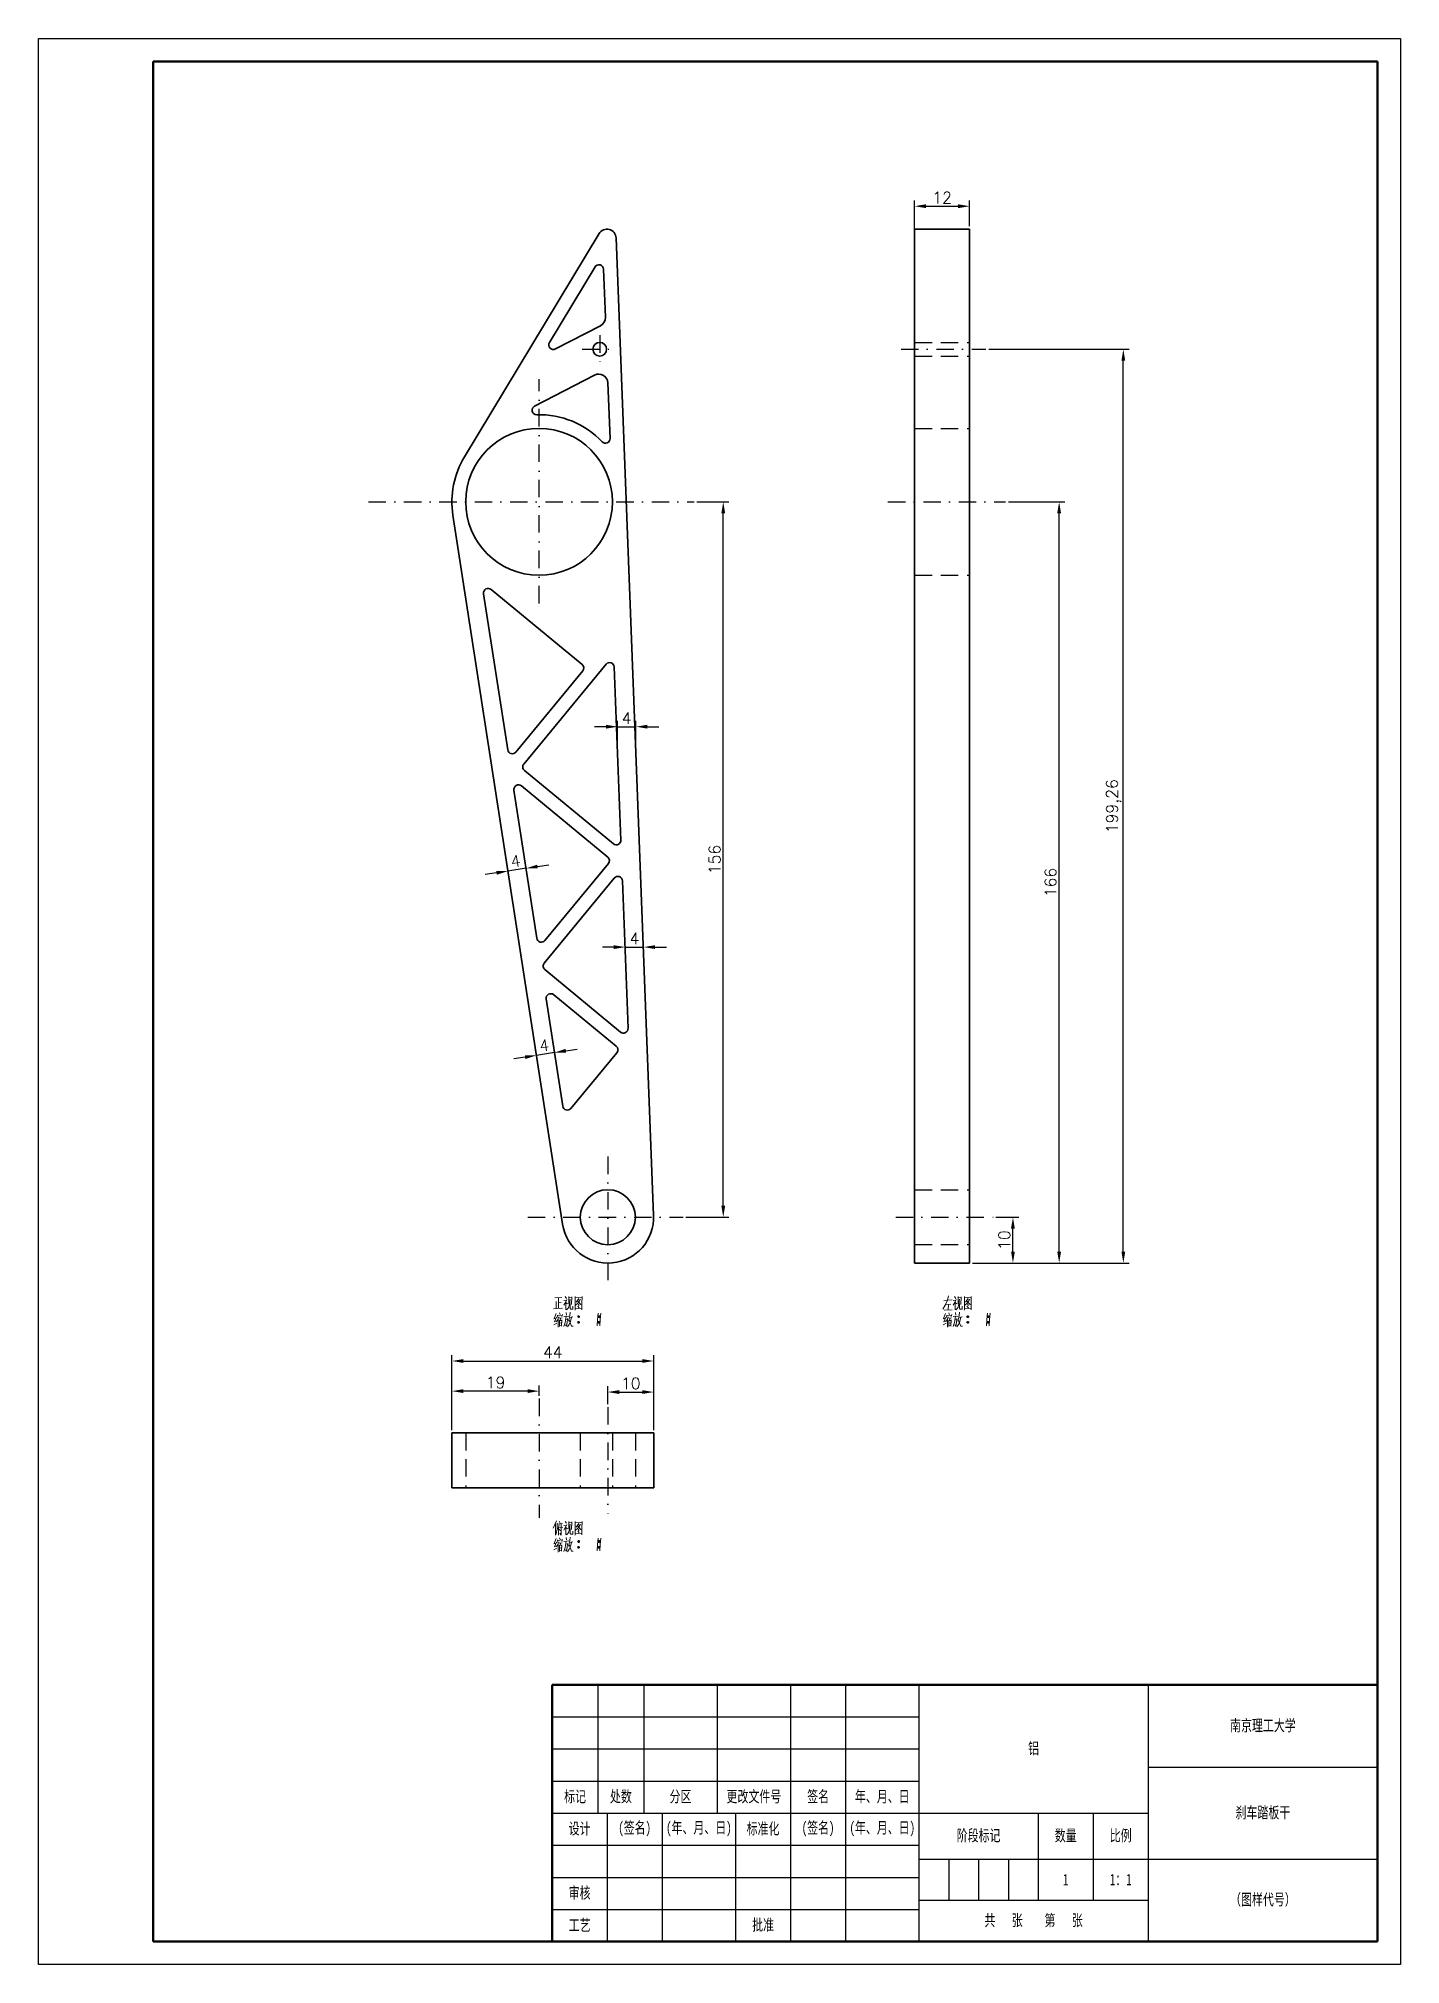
# Model space of a CAD drawing. Header units: millimetres. Extents: x 2279 to 2576, y 934 to 1354.
import ezdxf

# ---------------------------------------------------------------- set-up
doc = ezdxf.new("R2010")
doc.units = ezdxf.units.MM
doc.header["$LTSCALE"] = 0.3
doc.linetypes.add('DASHDOT', pattern=[25.4, 12.7, -6.35, 0, -6.35])
doc.linetypes.add('DASHED', pattern=[19.05, 12.7, -6.35])
for name, color, linetype, lineweight in [('尺寸线', 3, 'Continuous', 25), ('粗实线', 7, 'Continuous', 50), ('细实线', 7, 'Continuous', 25), ('细文本', 7, 'Continuous', 25), ('细点画线', 1, 'DASHDOT', 25), ('虚线', 2, 'DASHED', 25)]:
    doc.layers.add(name, color=color, linetype=linetype, lineweight=lineweight)
doc.styles.add('NUT Standard', font='simfang.ttf', dxfattribs={"width": 0.7, "height": 2.5})
doc.styles.get("Standard").update_dxf_attribs({"font": 'txt', "bigfont": 'gbcbig.shx'})
doc.dimstyles.new('ISO-25', dxfattribs={"dimtxt": 2.5, "dimasz": 2.5, "dimexe": 1.25, "dimexo": 0.625, "dimtad": 1, "dimtxsty": 'Standard', "dimcen": 2.5, "dimadec": 0, "dimazin": 0, "dimtfac": 1, "dimtmove": 0, "dimatfit": 3, "dimfxl": 1, "dimarcsym": 0})

# ---------------------------------------------------------------- blocks, each defined once
blk = doc.blocks.new('*D9')
at = {"layer": 'Defpoints', "color": 0, "transparency": 16777216}
for p in [(2368.86, 1059.09), (2387.86, 1057.46), (2368.86, 1049.97)]:
    blk.add_point(p, dxfattribs=at)
at = {"layer": '尺寸线', "color": 0, "lineweight": -2, "transparency": 16777216}
for p, q in [((2368.86, 1050.6), (2368.86, 1060.34)), ((2385.36, 1059.09), (2371.36, 1059.09)), ((2387.86, 1058.08), (2387.86, 1060.34))]:
    blk.add_line(p, q, dxfattribs=at)
at = {"layer": '尺寸线', "color": 0, "transparency": 16777216}
for points in [[(2371.36, 1059.51), (2371.36, 1058.68), (2368.86, 1059.09)], [(2385.36, 1059.51), (2385.36, 1058.68), (2387.86, 1059.09)]]:
    blk.add_solid(points, dxfattribs=at)
at = {"layer": '尺寸线', "color": 0, "transparency": 16777216, "insert": (2378.36, 1060.97), "char_height": 2.5, "attachment_point": 5}
blk.add_mtext('19', dxfattribs=at)
blk = doc.blocks.new('*D10')
at = {"layer": 'Defpoints', "color": 0, "transparency": 16777216}
for p in [(2412.86, 1065.66), (2368.86, 1049.97), (2412.86, 1049.97)]:
    blk.add_point(p, dxfattribs=at)
at = {"layer": '尺寸线', "color": 0, "lineweight": -2, "transparency": 16777216}
for p, q in [((2368.86, 1050.6), (2368.86, 1066.91)), ((2412.86, 1050.6), (2412.86, 1066.91)), ((2371.36, 1065.66), (2410.36, 1065.66))]:
    blk.add_line(p, q, dxfattribs=at)
at = {"layer": '尺寸线', "color": 0, "transparency": 16777216}
for points in [[(2371.36, 1066.08), (2371.36, 1065.25), (2368.86, 1065.66)], [(2410.36, 1066.08), (2410.36, 1065.25), (2412.86, 1065.66)]]:
    blk.add_solid(points, dxfattribs=at)
at = {"layer": '尺寸线', "color": 0, "transparency": 16777216, "insert": (2390.86, 1067.54), "char_height": 2.5, "attachment_point": 5}
blk.add_mtext('44', dxfattribs=at)
blk = doc.blocks.new('*D11')
at = {"layer": 'Defpoints', "color": 0, "transparency": 16777216}
for p in [(2412.86, 1058.89), (2402.86, 1055.59), (2412.86, 1049.97)]:
    blk.add_point(p, dxfattribs=at)
at = {"layer": '尺寸线', "color": 0, "lineweight": -2, "transparency": 16777216}
for p, q in [((2402.86, 1056.22), (2402.86, 1060.14)), ((2405.36, 1058.89), (2410.36, 1058.89)), ((2412.86, 1050.6), (2412.86, 1060.14))]:
    blk.add_line(p, q, dxfattribs=at)
at = {"layer": '尺寸线', "color": 0, "transparency": 16777216}
for points in [[(2405.36, 1059.31), (2405.36, 1058.47), (2402.86, 1058.89)], [(2410.36, 1059.31), (2410.36, 1058.47), (2412.86, 1058.89)]]:
    blk.add_solid(points, dxfattribs=at)
at = {"layer": '尺寸线', "color": 0, "transparency": 16777216, "insert": (2407.86, 1060.76), "char_height": 2.5, "attachment_point": 5}
blk.add_mtext('10', dxfattribs=at)
blk = doc.blocks.new('*D12')
at = {"layer": 'Defpoints', "color": 0, "transparency": 16777216}
for p in [(2421.67, 1253.02), (2428.03, 1253.02), (2419.25, 1097.02)]:
    blk.add_point(p, dxfattribs=at)
at = {"layer": '尺寸线', "color": 0, "lineweight": -2, "transparency": 16777216}
for p, q in [((2422.3, 1253.02), (2429.28, 1253.02)), ((2428.03, 1099.52), (2428.03, 1250.52)), ((2419.88, 1097.02), (2429.28, 1097.02))]:
    blk.add_line(p, q, dxfattribs=at)
at = {"layer": '尺寸线', "color": 0, "transparency": 16777216}
for points in [[(2427.61, 1250.52), (2428.44, 1250.52), (2428.03, 1253.02)], [(2427.61, 1099.52), (2428.44, 1099.52), (2428.03, 1097.02)]]:
    blk.add_solid(points, dxfattribs=at)
at = {"layer": '尺寸线', "color": 0, "transparency": 16777216, "insert": (2426.15, 1175.02), "char_height": 2.5, "attachment_point": 5, "rotation": 90}
blk.add_mtext('156', dxfattribs=at)
blk = doc.blocks.new('*D13')
at = {"layer": 'Defpoints', "color": 0, "transparency": 16777216}
for p in [(2481.75, 1317.49), (2469.75, 1311.52), (2481.75, 1312.49)]:
    blk.add_point(p, dxfattribs=at)
at = {"layer": '尺寸线', "color": 0, "lineweight": -2, "transparency": 16777216}
for p, q in [((2469.75, 1312.14), (2469.75, 1318.74)), ((2472.25, 1317.49), (2479.25, 1317.49)), ((2481.75, 1313.11), (2481.75, 1318.74))]:
    blk.add_line(p, q, dxfattribs=at)
at = {"layer": '尺寸线', "color": 0, "transparency": 16777216}
for points in [[(2472.25, 1317.91), (2472.25, 1317.07), (2469.75, 1317.49)], [(2479.25, 1317.91), (2479.25, 1317.07), (2481.75, 1317.49)]]:
    blk.add_solid(points, dxfattribs=at)
at = {"layer": '尺寸线', "color": 0, "transparency": 16777216, "insert": (2475.75, 1319.36), "char_height": 2.5, "attachment_point": 5}
blk.add_mtext('12', dxfattribs=at)
blk = doc.blocks.new('*D14')
at = {"layer": 'Defpoints', "color": 0, "transparency": 16777216}
for p in [(2486.87, 1097.02), (2491.2, 1097.02), (2481.75, 1087.02)]:
    blk.add_point(p, dxfattribs=at)
at = {"layer": '尺寸线', "color": 0, "lineweight": -2, "transparency": 16777216}
for p, q in [((2487.5, 1097.02), (2492.45, 1097.02)), ((2491.2, 1089.52), (2491.2, 1094.52)), ((2482.38, 1087.02), (2492.45, 1087.02))]:
    blk.add_line(p, q, dxfattribs=at)
at = {"layer": '尺寸线', "color": 0, "transparency": 16777216}
for points in [[(2490.78, 1094.52), (2491.61, 1094.52), (2491.2, 1097.02)], [(2490.78, 1089.52), (2491.61, 1089.52), (2491.2, 1087.02)]]:
    blk.add_solid(points, dxfattribs=at)
at = {"layer": '尺寸线', "color": 0, "transparency": 16777216, "insert": (2489.32, 1092.02), "char_height": 2.5, "attachment_point": 5, "rotation": 90}
blk.add_mtext('10', dxfattribs=at)
blk = doc.blocks.new('*D15')
at = {"layer": 'Defpoints', "color": 0, "transparency": 16777216}
for p in [(2489.58, 1253.02), (2501.28, 1253.02), (2481.75, 1087.02)]:
    blk.add_point(p, dxfattribs=at)
at = {"layer": '尺寸线', "color": 0, "lineweight": -2, "transparency": 16777216}
for p, q in [((2490.2, 1253.02), (2502.53, 1253.02)), ((2501.28, 1089.52), (2501.28, 1250.52)), ((2482.38, 1087.02), (2502.53, 1087.02))]:
    blk.add_line(p, q, dxfattribs=at)
at = {"layer": '尺寸线', "color": 0, "transparency": 16777216}
for points in [[(2500.86, 1250.52), (2501.69, 1250.52), (2501.28, 1253.02)], [(2500.86, 1089.52), (2501.69, 1089.52), (2501.28, 1087.02)]]:
    blk.add_solid(points, dxfattribs=at)
at = {"layer": '尺寸线', "color": 0, "transparency": 16777216, "insert": (2499.4, 1170.02), "char_height": 2.5, "attachment_point": 5, "rotation": 90}
blk.add_mtext('166', dxfattribs=at)
blk = doc.blocks.new('*D16')
at = {"layer": 'Defpoints', "color": 0, "transparency": 16777216}
for p in [(2485.31, 1286.28), (2515.27, 1286.28), (2481.75, 1087.02)]:
    blk.add_point(p, dxfattribs=at)
at = {"layer": '尺寸线', "color": 0, "lineweight": -2, "transparency": 16777216}
for p, q in [((2485.93, 1286.28), (2516.52, 1286.28)), ((2515.27, 1089.52), (2515.27, 1283.78)), ((2482.38, 1087.02), (2516.52, 1087.02))]:
    blk.add_line(p, q, dxfattribs=at)
at = {"layer": '尺寸线', "color": 0, "transparency": 16777216}
for points in [[(2514.86, 1283.78), (2515.69, 1283.78), (2515.27, 1286.28)], [(2514.86, 1089.52), (2515.69, 1089.52), (2515.27, 1087.02)]]:
    blk.add_solid(points, dxfattribs=at)
at = {"layer": '尺寸线', "color": 0, "transparency": 16777216, "insert": (2513.19, 1186.65), "char_height": 2.5, "attachment_point": 5, "rotation": 90}
blk.add_mtext('199,26', dxfattribs=at)
blk = doc.blocks.new('*D17')
at = {"layer": 'Defpoints', "color": 0, "transparency": 16777216}
for p in [(2408.97, 1203.98), (2404.98, 1198.14), (2408.97, 1198.29)]:
    blk.add_point(p, dxfattribs=at)
at = {"layer": '尺寸线', "color": 0, "lineweight": -2, "transparency": 16777216}
for p, q in [((2402.48, 1203.98), (2399.98, 1203.98)), ((2404.98, 1198.76), (2404.98, 1205.23)), ((2404.98, 1203.98), (2408.97, 1203.98)), ((2408.97, 1198.91), (2408.97, 1205.23)), ((2411.47, 1203.98), (2413.97, 1203.98))]:
    blk.add_line(p, q, dxfattribs=at)
at = {"layer": '尺寸线', "color": 0, "transparency": 16777216}
for points in [[(2402.48, 1204.4), (2402.48, 1203.57), (2404.98, 1203.98)], [(2411.47, 1204.4), (2411.47, 1203.57), (2408.97, 1203.98)]]:
    blk.add_solid(points, dxfattribs=at)
at = {"layer": '尺寸线', "color": 0, "transparency": 16777216, "insert": (2406.97, 1205.86), "char_height": 2.5, "attachment_point": 5}
blk.add_mtext('4', dxfattribs=at)
blk = doc.blocks.new('*D18')
at = {"layer": 'Defpoints', "color": 0, "transparency": 16777216}
for p in [(2381.08, 1172.49), (2381.15, 1172), (2385.11, 1172.61)]:
    blk.add_point(p, dxfattribs=at)
at = {"layer": '尺寸线', "color": 0, "lineweight": -2, "transparency": 16777216}
for p, q in [((2378.6, 1172.11), (2376.13, 1171.73)), ((2381.06, 1172.62), (2380.88, 1173.73)), ((2385.03, 1173.1), (2381.08, 1172.49)), ((2385.01, 1173.23), (2384.84, 1174.34)), ((2387.5, 1173.49), (2389.97, 1173.87))]:
    blk.add_line(p, q, dxfattribs=at)
at = {"layer": '尺寸线', "color": 0, "transparency": 16777216}
for points in [[(2378.54, 1172.52), (2378.67, 1171.7), (2381.08, 1172.49)], [(2387.44, 1173.9), (2387.56, 1173.07), (2385.03, 1173.1)]]:
    blk.add_solid(points, dxfattribs=at)
at = {"layer": '尺寸线', "color": 0, "transparency": 16777216, "insert": (2382.77, 1174.65), "char_height": 2.5, "attachment_point": 5, "rotation": 8.7845}
blk.add_mtext('4', dxfattribs=at)
blk = doc.blocks.new('*D19')
at = {"layer": 'Defpoints', "color": 0, "transparency": 16777216}
for p in [(2410.66, 1155.92), (2406.66, 1154.3), (2410.66, 1154.3)]:
    blk.add_point(p, dxfattribs=at)
at = {"layer": '尺寸线', "color": 0, "lineweight": -2, "transparency": 16777216}
for p, q in [((2404.16, 1155.92), (2401.66, 1155.92)), ((2406.66, 1154.93), (2406.66, 1157.17)), ((2406.66, 1155.92), (2410.66, 1155.92)), ((2410.66, 1154.93), (2410.66, 1157.17)), ((2413.16, 1155.92), (2415.66, 1155.92))]:
    blk.add_line(p, q, dxfattribs=at)
at = {"layer": '尺寸线', "color": 0, "transparency": 16777216}
for points in [[(2404.16, 1156.33), (2404.16, 1155.5), (2406.66, 1155.92)], [(2413.16, 1156.33), (2413.16, 1155.5), (2410.66, 1155.92)]]:
    blk.add_solid(points, dxfattribs=at)
at = {"layer": '尺寸线', "color": 0, "transparency": 16777216, "insert": (2408.66, 1157.79), "char_height": 2.5, "attachment_point": 5}
blk.add_mtext('4', dxfattribs=at)
blk = doc.blocks.new('*D20')
at = {"layer": 'Defpoints', "color": 0, "transparency": 16777216}
for p in [(2387.28, 1132.31), (2387.28, 1132.31), (2391.24, 1132.93)]:
    blk.add_point(p, dxfattribs=at)
at = {"layer": '尺寸线', "color": 0, "lineweight": -2, "transparency": 16777216}
for p, q in [((2391.14, 1133.54), (2391.05, 1134.16)), ((2384.81, 1131.93), (2382.34, 1131.55)), ((2387.19, 1132.93), (2387.09, 1133.55)), ((2391.24, 1132.93), (2387.28, 1132.31)), ((2393.71, 1133.31), (2396.18, 1133.69))]:
    blk.add_line(p, q, dxfattribs=at)
at = {"layer": '尺寸线', "color": 0, "transparency": 16777216}
for points in [[(2384.75, 1132.34), (2384.88, 1131.52), (2387.28, 1132.31)], [(2393.64, 1133.72), (2393.77, 1132.9), (2391.24, 1132.93)]]:
    blk.add_solid(points, dxfattribs=at)
at = {"layer": '尺寸线', "color": 0, "transparency": 16777216, "insert": (2388.97, 1134.47), "char_height": 2.5, "attachment_point": 5, "rotation": 8.7845}
blk.add_mtext('4', dxfattribs=at)

msp = doc.modelspace()

# ---------------------------------------------------------------- linework, layer by layer
for p, q in [((2278.709, 934.059), (2278.709, 1354.059)), ((2278.709, 1354.059), (2575.709, 1354.059)), ((2575.709, 1354.059), (2575.709, 934.059)), ((2570.709, 1023.059), (2570.709, 939.059)), ((2575.709, 934.059), (2278.709, 934.059))]:
    msp.add_line(p, q)
at = {"color": 7, "lineweight": 35}
for p, q in [((2400.949, 1311.518), (2371.587, 1262.837)), ((2412.849, 1097.408), (2404.66, 1310.562)), ((2469.754, 1311.518), (2469.754, 1312.485)), ((2469.754, 1312.485), (2481.754, 1312.485)), ((2469.754, 1311.518), (2469.754, 1262.837)), ((2481.754, 1311.518), (2481.754, 1312.485)), ((2481.754, 1311.518), (2481.754, 1262.837)), ((2400.063, 1304.242), (2390.129, 1287.77)), ((2401.919, 1303.763), (2402.322, 1293.28)), ((2401.241, 1291.427), (2391.444, 1286.365)), ((2399.956, 1280.657), (2386.888, 1273.906)), ((2402.872, 1278.957), (2403.337, 1266.857)), ((2469.754, 1250.122), (2469.754, 1262.837)), ((2481.754, 1250.122), (2481.754, 1262.837)), ((2392.974, 1095.496), (2369.079, 1250.122)), ((2469.754, 1095.496), (2469.754, 1250.122)), ((2481.754, 1095.496), (2481.754, 1250.122)), ((2375.774, 1232.995), (2381.036, 1198.939)), ((2397.247, 1217.553), (2377.398, 1233.919)), ((2397.382, 1216.145), (2382.796, 1198.455)), ((2384.535, 1195.849), (2402.48, 1217.612)), ((2404.251, 1217.014), (2405.702, 1179.258)), ((2384.671, 1194.441), (2404.066, 1178.448)), ((2382.392, 1190.168), (2387.387, 1157.844)), ((2402.855, 1175.559), (2384.016, 1191.093)), ((2389.147, 1157.361), (2402.991, 1174.151)), ((2388.977, 1152.44), (2404.272, 1170.988)), ((2407.279, 1138.212), (2406.042, 1170.391)), ((2405.643, 1137.402), (2389.113, 1151.032)), ((2393.044, 1121.234), (2389.431, 1144.618)), ((2404.684, 1134.304), (2391.055, 1145.542)), ((2394.804, 1120.75), (2404.819, 1132.897)), ((2469.754, 1087.024), (2469.754, 1095.496)), ((2481.754, 1087.024), (2481.754, 1095.496)), ((2469.754, 1087.024), (2481.754, 1087.024)), ((2368.857, 1049.972), (2371.587, 1049.972)), ((2368.857, 1049.972), (2368.857, 1037.972)), ((2400.949, 1049.972), (2371.587, 1049.972)), ((2400.949, 1049.972), (2404.66, 1049.972)), ((2412.849, 1049.972), (2404.66, 1049.972)), ((2412.849, 1049.972), (2412.857, 1049.972)), ((2412.857, 1049.972), (2412.857, 1037.972)), ((2368.857, 1037.972), (2371.587, 1037.972)), ((2400.949, 1037.972), (2371.587, 1037.972)), ((2400.949, 1037.972), (2404.66, 1037.972)), ((2412.849, 1037.972), (2404.66, 1037.972)), ((2412.849, 1037.972), (2412.857, 1037.972))]:
    msp.add_line(p, q, dxfattribs=at)
at = {"color": 7, "lineweight": 13}
msp.add_line((2412.849, 1049.972), (2412.849, 1037.972), dxfattribs=at)
for points in [[(2391.312, 1079.464), (2392.817, 1079.534)], [(2392.082, 1079.464), (2392.082, 1078.309), (2392.082, 1077.119)], [(2393.552, 1079.744), (2393.832, 1079.324)], [(2394.322, 1079.709), (2394.322, 1078.029)], [(2394.987, 1079.534), (2394.322, 1079.464)], [(2394.917, 1077.959), (2394.987, 1079.639)], [(2395.757, 1079.744), (2395.757, 1078.274), (2395.757, 1076.769)], [(2395.757, 1079.709), (2395.757, 1078.309), (2395.757, 1076.909)], [(2397.227, 1079.569), (2395.757, 1079.429)], [(2397.192, 1076.944), (2397.192, 1078.309), (2397.227, 1079.709)], [(2477.119, 1079.849), (2476.909, 1078.904)], [(2478.449, 1079.744), (2478.729, 1079.324)], [(2479.219, 1079.709), (2479.219, 1078.029)], [(2479.884, 1079.534), (2479.219, 1079.464)], [(2479.814, 1077.959), (2479.884, 1079.639)], [(2480.654, 1079.744), (2480.654, 1078.274), (2480.654, 1076.769)], [(2480.654, 1079.709), (2480.654, 1078.309), (2480.654, 1076.909)], [(2482.124, 1079.569), (2480.654, 1079.429)], [(2482.089, 1076.944), (2482.089, 1078.309), (2482.124, 1079.709)], [(2391.032, 1077.049), (2392.992, 1077.154)], [(2391.592, 1075.999), (2391.137, 1074.914)], [(2391.662, 1075.229), (2391.207, 1074.214)], [(2391.592, 1078.659), (2391.592, 1077.084)], [(2391.907, 1075.684), (2391.802, 1075.124)], [(2391.907, 1075.544), (2392.957, 1075.684)], [(2392.152, 1075.264), (2391.977, 1074.704)], [(2392.082, 1078.344), (2392.712, 1078.414)], [(2392.292, 1076.174), (2392.467, 1075.789)], [(2392.992, 1075.789), (2392.852, 1075.334)], [(2393.902, 1079.079), (2393.727, 1078.589), (2393.237, 1077.854)], [(2393.762, 1075.404), (2393.657, 1074.494), (2393.552, 1074.074), (2393.237, 1073.199)], [(2393.272, 1078.869), (2393.832, 1078.939)], [(2393.272, 1075.334), (2394.322, 1075.474)], [(2393.727, 1078.589), (2393.727, 1076.804)], [(2393.727, 1078.414), (2394.042, 1078.099)], [(2393.762, 1076.244), (2393.867, 1075.684)], [(2393.832, 1076.804), (2394.112, 1077.084)], [(2394.112, 1077.084), (2394.357, 1077.434)], [(2394.532, 1078.064), (2394.357, 1077.434)], [(2394.602, 1075.544), (2394.462, 1074.914)], [(2394.637, 1079.114), (2394.532, 1078.064)], [(2394.532, 1075.159), (2395.232, 1075.299)], [(2394.672, 1076.279), (2394.602, 1075.544)], [(2394.672, 1077.084), (2394.672, 1078.169)], [(2394.812, 1076.979), (2394.672, 1077.084)], [(2394.952, 1075.229), (2394.742, 1074.284)], [(2395.232, 1076.979), (2394.812, 1076.979)], [(2395.232, 1077.609), (2395.232, 1076.979)], [(2395.757, 1077.014), (2397.122, 1077.119)], [(2395.827, 1077.819), (2396.317, 1078.239)], [(2396.527, 1079.289), (2395.967, 1078.484)], [(2396.282, 1078.729), (2396.982, 1077.994)], [(2396.282, 1077.644), (2396.632, 1077.259)], [(2396.282, 1075.369), (2396.667, 1075.369)], [(2396.317, 1078.939), (2396.772, 1079.009)], [(2396.317, 1078.239), (2396.527, 1078.519)], [(2396.317, 1075.474), (2396.632, 1075.474)], [(2396.317, 1075.229), (2396.632, 1075.229)], [(2396.387, 1078.029), (2396.632, 1077.749)], [(2396.527, 1078.519), (2396.877, 1079.149)], [(2396.982, 1077.994), (2397.157, 1078.029)], [(2397.192, 1076.839), (2397.192, 1076.944), (2397.122, 1077.119)], [(2400.727, 1076.104), (2400.622, 1074.704), (2400.517, 1073.304)], [(2400.727, 1075.369), (2401.112, 1075.369)], [(2400.762, 1075.474), (2401.077, 1075.474)], [(2400.762, 1075.229), (2401.077, 1075.229)], [(2401.322, 1076.104), (2401.217, 1074.704), (2401.112, 1073.304)], [(2476.454, 1077.854), (2475.894, 1076.979)], [(2476.489, 1075.999), (2476.034, 1074.914)], [(2476.104, 1078.834), (2477.924, 1078.974)], [(2476.559, 1075.229), (2476.104, 1074.214)], [(2476.209, 1076.734), (2477.924, 1076.839)], [(2476.909, 1078.904), (2476.454, 1077.854)], [(2476.594, 1077.924), (2477.679, 1078.029)], [(2476.804, 1075.684), (2476.699, 1075.124)], [(2476.804, 1075.544), (2477.854, 1075.684)], [(2477.049, 1075.264), (2476.874, 1074.704)], [(2477.119, 1077.959), (2477.084, 1076.769)], [(2477.189, 1076.174), (2477.364, 1075.789)], [(2477.889, 1075.789), (2477.749, 1075.334)], [(2478.799, 1079.079), (2478.624, 1078.589), (2478.134, 1077.854)], [(2478.659, 1075.404), (2478.554, 1074.494), (2478.449, 1074.074), (2478.134, 1073.199)], [(2478.169, 1078.869), (2478.729, 1078.939)], [(2478.169, 1075.334), (2479.219, 1075.474)], [(2478.624, 1078.589), (2478.624, 1076.804)], [(2478.624, 1078.414), (2478.939, 1078.099)], [(2478.659, 1076.244), (2478.764, 1075.684)], [(2478.729, 1076.804), (2479.009, 1077.084)], [(2479.009, 1077.084), (2479.254, 1077.434)], [(2479.429, 1078.064), (2479.254, 1077.434)], [(2479.499, 1075.544), (2479.359, 1074.914)], [(2479.534, 1079.114), (2479.429, 1078.064)], [(2479.429, 1075.159), (2480.129, 1075.299)], [(2479.569, 1076.279), (2479.499, 1075.544)], [(2479.569, 1077.084), (2479.569, 1078.169)], [(2479.709, 1076.979), (2479.569, 1077.084)], [(2479.849, 1075.229), (2479.639, 1074.284)], [(2480.129, 1076.979), (2479.709, 1076.979)], [(2480.129, 1077.609), (2480.129, 1076.979)], [(2480.654, 1077.014), (2482.019, 1077.119)], [(2480.724, 1077.819), (2481.214, 1078.239)], [(2481.424, 1079.289), (2480.864, 1078.484)], [(2481.179, 1078.729), (2481.879, 1077.994)], [(2481.179, 1077.644), (2481.529, 1077.259)], [(2481.179, 1075.369), (2481.564, 1075.369)], [(2481.214, 1078.939), (2481.669, 1079.009)], [(2481.214, 1078.239), (2481.424, 1078.519)], [(2481.214, 1075.474), (2481.529, 1075.474)], [(2481.214, 1075.229), (2481.529, 1075.229)], [(2481.284, 1078.029), (2481.529, 1077.749)], [(2481.424, 1078.519), (2481.774, 1079.149)], [(2481.879, 1077.994), (2482.054, 1078.029)], [(2482.089, 1076.839), (2482.089, 1076.944), (2482.019, 1077.119)], [(2485.624, 1076.104), (2485.519, 1074.704), (2485.414, 1073.304)], [(2485.624, 1075.369), (2486.009, 1075.369)], [(2485.659, 1075.474), (2485.974, 1075.474)], [(2485.659, 1075.229), (2485.974, 1075.229)], [(2486.219, 1076.104), (2486.114, 1074.704), (2486.009, 1073.304)], [(2391.067, 1073.549), (2391.767, 1073.934)], [(2391.522, 1074.984), (2391.102, 1074.844)], [(2391.172, 1074.214), (2391.697, 1074.389)], [(2391.977, 1074.704), (2391.662, 1074.214)], [(2392.012, 1074.774), (2392.012, 1073.059)], [(2392.222, 1074.984), (2392.922, 1075.089)], [(2392.292, 1074.564), (2392.327, 1073.164)], [(2392.292, 1074.459), (2392.817, 1074.529)], [(2392.327, 1073.899), (2392.712, 1073.969)], [(2392.782, 1073.409), (2392.362, 1073.339)], [(2392.537, 1075.019), (2392.467, 1074.459)], [(2392.852, 1074.634), (2392.782, 1073.234)], [(2394.077, 1074.914), (2393.972, 1074.074), (2393.832, 1073.234), (2393.622, 1073.514)], [(2393.692, 1074.739), (2394.077, 1074.809)], [(2394.462, 1073.654), (2394.077, 1073.129)], [(2394.462, 1074.914), (2394.287, 1074.354)], [(2394.392, 1074.669), (2394.952, 1073.234)], [(2394.742, 1074.284), (2394.462, 1073.654)], [(2394.952, 1073.234), (2395.267, 1073.234)], [(2396.282, 1074.109), (2396.667, 1074.109)], [(2396.317, 1074.214), (2396.632, 1074.214)], [(2396.317, 1073.969), (2396.632, 1073.969)], [(2400.727, 1074.109), (2401.112, 1074.109)], [(2400.762, 1074.214), (2401.077, 1074.214)], [(2400.762, 1073.969), (2401.077, 1073.969)], [(2475.964, 1073.549), (2476.664, 1073.934)], [(2476.419, 1074.984), (2475.999, 1074.844)], [(2476.069, 1074.214), (2476.594, 1074.389)], [(2476.874, 1074.704), (2476.559, 1074.214)], [(2476.909, 1074.774), (2476.909, 1073.059)], [(2477.119, 1074.984), (2477.819, 1075.089)], [(2477.189, 1074.564), (2477.224, 1073.164)], [(2477.189, 1074.459), (2477.714, 1074.529)], [(2477.224, 1073.899), (2477.609, 1073.969)], [(2477.679, 1073.409), (2477.259, 1073.339)], [(2477.434, 1075.019), (2477.364, 1074.459)], [(2477.749, 1074.634), (2477.679, 1073.234)], [(2478.974, 1074.914), (2478.869, 1074.074), (2478.729, 1073.234), (2478.519, 1073.514)], [(2478.589, 1074.739), (2478.974, 1074.809)], [(2479.359, 1073.654), (2478.974, 1073.129)], [(2479.359, 1074.914), (2479.184, 1074.354)], [(2479.289, 1074.669), (2479.849, 1073.234)], [(2479.639, 1074.284), (2479.359, 1073.654)], [(2479.849, 1073.234), (2480.164, 1073.234)], [(2481.179, 1074.109), (2481.564, 1074.109)], [(2481.214, 1074.214), (2481.529, 1074.214)], [(2481.214, 1073.969), (2481.529, 1073.969)], [(2485.624, 1074.109), (2486.009, 1074.109)], [(2485.659, 1074.214), (2485.974, 1074.214)], [(2485.659, 1073.969), (2485.974, 1073.969)], [(2391.662, 1030.797), (2390.962, 1029.187)], [(2391.417, 1030.132), (2391.417, 1028.907), (2391.417, 1027.647)], [(2391.802, 1029.012), (2391.697, 1028.382)], [(2391.837, 1030.307), (2391.802, 1029.012)], [(2391.837, 1030.062), (2392.957, 1030.237)], [(2392.117, 1029.432), (2391.872, 1028.977)], [(2392.222, 1029.957), (2392.117, 1029.432)], [(2392.117, 1029.432), (2392.117, 1027.682)], [(2392.222, 1030.762), (2392.432, 1030.272)], [(2392.222, 1029.257), (2393.027, 1029.397)], [(2392.292, 1029.012), (2392.432, 1028.592)], [(2392.677, 1030.062), (2392.677, 1028.872), (2392.677, 1027.647)], [(2393.902, 1030.027), (2393.727, 1029.537), (2393.237, 1028.802)], [(2393.272, 1029.817), (2393.832, 1029.887)], [(2393.552, 1030.692), (2393.832, 1030.272)], [(2393.727, 1029.537), (2393.727, 1027.752)], [(2393.727, 1029.362), (2394.042, 1029.047)], [(2394.322, 1030.657), (2394.322, 1028.977)], [(2394.987, 1030.482), (2394.322, 1030.412)], [(2394.532, 1029.012), (2394.357, 1028.382)], [(2394.637, 1030.062), (2394.532, 1029.012)], [(2394.672, 1028.032), (2394.672, 1029.117)], [(2394.917, 1028.907), (2394.987, 1030.587)], [(2395.757, 1030.692), (2395.757, 1029.222), (2395.757, 1027.717)], [(2395.757, 1030.657), (2395.757, 1029.257), (2395.757, 1027.857)], [(2397.227, 1030.517), (2395.757, 1030.377)], [(2395.827, 1028.767), (2396.317, 1029.187)], [(2396.527, 1030.237), (2395.967, 1029.432)], [(2396.282, 1029.677), (2396.982, 1028.942)], [(2396.317, 1029.887), (2396.772, 1029.957)], [(2396.317, 1029.187), (2396.527, 1029.467)], [(2396.527, 1029.467), (2396.877, 1030.097)], [(2397.192, 1027.892), (2397.192, 1029.257), (2397.227, 1030.657)], [(2391.067, 1024.497), (2391.767, 1024.882)], [(2391.522, 1025.932), (2391.102, 1025.792)], [(2391.592, 1026.947), (2391.137, 1025.862)], [(2391.172, 1025.162), (2391.697, 1025.337)], [(2391.662, 1026.177), (2391.207, 1025.162)], [(2391.697, 1028.382), (2391.522, 1027.752)], [(2391.977, 1025.652), (2391.662, 1025.162)], [(2391.907, 1026.632), (2391.802, 1026.072)], [(2391.907, 1026.492), (2392.957, 1026.632)], [(2392.152, 1026.212), (2391.977, 1025.652)], [(2392.012, 1025.722), (2392.012, 1024.007)], [(2392.222, 1025.932), (2392.922, 1026.037)], [(2392.292, 1027.122), (2392.467, 1026.737)], [(2392.292, 1025.512), (2392.327, 1024.112)], [(2392.292, 1025.407), (2392.817, 1025.477)], [(2392.327, 1024.847), (2392.712, 1024.917)], [(2392.677, 1027.647), (2392.397, 1028.102)], [(2392.537, 1025.967), (2392.467, 1025.407)], [(2392.852, 1025.582), (2392.782, 1024.182)], [(2392.992, 1026.737), (2392.852, 1026.282)], [(2393.762, 1026.352), (2393.657, 1025.442), (2393.552, 1025.022), (2393.237, 1024.147)], [(2393.272, 1026.282), (2394.322, 1026.422)], [(2394.077, 1025.862), (2393.972, 1025.022), (2393.832, 1024.182), (2393.622, 1024.462)], [(2393.692, 1025.687), (2394.077, 1025.757)], [(2393.762, 1027.192), (2393.867, 1026.632)], [(2393.832, 1027.752), (2394.112, 1028.032)], [(2394.112, 1028.032), (2394.357, 1028.382)], [(2394.462, 1025.862), (2394.287, 1025.302)], [(2394.392, 1025.617), (2394.952, 1024.182)], [(2394.602, 1026.492), (2394.462, 1025.862)], [(2394.742, 1025.232), (2394.462, 1024.602)], [(2394.532, 1026.107), (2395.232, 1026.247)], [(2394.672, 1027.227), (2394.602, 1026.492)], [(2394.812, 1027.927), (2394.672, 1028.032)], [(2394.952, 1026.177), (2394.742, 1025.232)], [(2395.232, 1027.927), (2394.812, 1027.927)], [(2395.232, 1028.557), (2395.232, 1027.927)], [(2395.757, 1027.962), (2397.122, 1028.067)], [(2396.282, 1028.592), (2396.632, 1028.207)], [(2396.282, 1026.317), (2396.667, 1026.317)], [(2396.282, 1025.057), (2396.667, 1025.057)], [(2396.317, 1026.422), (2396.632, 1026.422)], [(2396.317, 1026.177), (2396.632, 1026.177)], [(2396.317, 1025.162), (2396.632, 1025.162)], [(2396.317, 1024.917), (2396.632, 1024.917)], [(2396.387, 1028.977), (2396.632, 1028.697)], [(2396.982, 1028.942), (2397.157, 1028.977)], [(2397.192, 1027.787), (2397.192, 1027.892), (2397.122, 1028.067)], [(2400.727, 1027.052), (2400.622, 1025.652), (2400.517, 1024.252)], [(2400.727, 1026.317), (2401.112, 1026.317)], [(2400.727, 1025.057), (2401.112, 1025.057)], [(2400.762, 1026.422), (2401.077, 1026.422)], [(2400.762, 1026.177), (2401.077, 1026.177)], [(2400.762, 1025.162), (2401.077, 1025.162)], [(2400.762, 1024.917), (2401.077, 1024.917)], [(2401.322, 1027.052), (2401.217, 1025.652), (2401.112, 1024.252)], [(2392.782, 1024.357), (2392.362, 1024.287)], [(2394.462, 1024.602), (2394.077, 1024.077)], [(2394.952, 1024.182), (2395.267, 1024.182)]]:
    msp.add_lwpolyline(points, dxfattribs=at)
for points in [[(2396.387, 1075.159), (2396.562, 1075.159), (2396.667, 1075.264), (2396.667, 1075.439), (2396.562, 1075.544), (2396.387, 1075.544), (2396.282, 1075.439), (2396.282, 1075.264)], [(2400.832, 1075.159), (2401.007, 1075.159), (2401.112, 1075.264), (2401.112, 1075.439), (2401.007, 1075.544), (2400.832, 1075.544), (2400.727, 1075.439), (2400.727, 1075.264)], [(2481.284, 1075.159), (2481.459, 1075.159), (2481.564, 1075.264), (2481.564, 1075.439), (2481.459, 1075.544), (2481.284, 1075.544), (2481.179, 1075.439), (2481.179, 1075.264)], [(2485.729, 1075.159), (2485.904, 1075.159), (2486.009, 1075.264), (2486.009, 1075.439), (2485.904, 1075.544), (2485.729, 1075.544), (2485.624, 1075.439), (2485.624, 1075.264)], [(2396.387, 1073.899), (2396.562, 1073.899), (2396.667, 1074.004), (2396.667, 1074.179), (2396.562, 1074.284), (2396.387, 1074.284), (2396.282, 1074.179), (2396.282, 1074.004)], [(2400.832, 1073.899), (2401.007, 1073.899), (2401.112, 1074.004), (2401.112, 1074.179), (2401.007, 1074.284), (2400.832, 1074.284), (2400.727, 1074.179), (2400.727, 1074.004)], [(2481.284, 1073.899), (2481.459, 1073.899), (2481.564, 1074.004), (2481.564, 1074.179), (2481.459, 1074.284), (2481.284, 1074.284), (2481.179, 1074.179), (2481.179, 1074.004)], [(2485.729, 1073.899), (2485.904, 1073.899), (2486.009, 1074.004), (2486.009, 1074.179), (2485.904, 1074.284), (2485.729, 1074.284), (2485.624, 1074.179), (2485.624, 1074.004)], [(2396.387, 1026.107), (2396.562, 1026.107), (2396.667, 1026.212), (2396.667, 1026.387), (2396.562, 1026.492), (2396.387, 1026.492), (2396.282, 1026.387), (2396.282, 1026.212)], [(2396.387, 1024.847), (2396.562, 1024.847), (2396.667, 1024.952), (2396.667, 1025.127), (2396.562, 1025.232), (2396.387, 1025.232), (2396.282, 1025.127), (2396.282, 1024.952)], [(2400.832, 1026.107), (2401.007, 1026.107), (2401.112, 1026.212), (2401.112, 1026.387), (2401.007, 1026.492), (2400.832, 1026.492), (2400.727, 1026.387), (2400.727, 1026.212)], [(2400.832, 1024.847), (2401.007, 1024.847), (2401.112, 1024.952), (2401.112, 1025.127), (2401.007, 1025.232), (2400.832, 1025.232), (2400.727, 1025.127), (2400.727, 1024.952)]]:
    msp.add_lwpolyline(points, close=True, dxfattribs=at)
at = {"color": 7, "lineweight": 35}
for centre, radius in [((2401.089, 1286.283), 1.5), ((2387.857, 1253.024), 16), ((2402.857, 1097.024), 6)]:
    msp.add_circle(centre, radius, dxfattribs=at)
for centre, radius, start, end in [((2402.662, 1310.485), 2, 2.20016, 148.90386), ((2400.92, 1303.725), 1, 2.20016, 148.90386), ((2400.323, 1293.203), 2, 297.32276, 2.20016), ((2390.985, 1287.253), 1, 148.90386, 297.32276), ((2400.874, 1278.88), 2, 2.20016, 117.32276), ((2387.347, 1273.017), 1, 117.32276, 271.45963), ((2387.857, 1253.024), 19, 43.60978, 91.45963), ((2402.338, 1266.819), 1, 223.60978, 2.20016), ((2387.857, 1253.024), 19, 148.90386, 188.78449), ((2376.762, 1233.148), 1, 50.49232, 188.78449), ((2396.611, 1216.781), 1, 320.49232, 50.49232), ((2403.252, 1216.976), 1, 2.20016, 140.49232), ((2382.025, 1199.091), 1, 188.78449, 320.49232), ((2385.307, 1195.213), 1, 140.49232, 230.49232), ((2383.38, 1190.321), 1, 50.49232, 188.78449), ((2404.702, 1179.22), 1, 230.49232, 2.20016), ((2402.219, 1174.787), 1, 320.49232, 50.49232), ((2405.043, 1170.352), 1, 2.20016, 140.49232), ((2388.375, 1157.997), 1, 188.78449, 320.49232), ((2389.749, 1151.804), 1, 140.49232, 230.49232), ((2390.419, 1144.771), 1, 50.49232, 188.78449), ((2406.279, 1138.173), 1, 230.49232, 2.20016), ((2404.048, 1133.533), 1, 320.49232, 50.49232), ((2394.032, 1121.386), 1, 188.78449, 320.49232), ((2402.857, 1097.024), 10, 188.78449, 2.20016)]:
    msp.add_arc(centre, radius, start, end, dxfattribs=at)
at = {"layer": '粗实线'}
for p, q in [((2303.709, 939.059), (2303.709, 1349.059)), ((2303.709, 1349.059), (2570.709, 1349.059)), ((2570.709, 1349.059), (2570.709, 939.059)), ((2390.709, 995.059), (2570.709, 995.059)), ((2390.709, 939.059), (2390.709, 995.059)), ((2570.709, 939.059), (2303.709, 939.059))]:
    msp.add_line(p, q, dxfattribs=at)
at = {"layer": '细实线'}
for p, q in [((2400.709, 995.059), (2400.709, 967.059)), ((2410.709, 995.059), (2410.709, 967.059)), ((2426.709, 995.059), (2426.709, 967.059)), ((2442.709, 995.059), (2442.709, 967.059)), ((2454.709, 995.059), (2454.709, 967.059)), ((2470.709, 995.059), (2470.709, 939.059)), ((2520.709, 995.059), (2520.709, 939.059)), ((2390.709, 988.059), (2470.709, 988.059)), ((2390.709, 981.059), (2470.709, 981.059)), ((2520.709, 977.059), (2570.709, 977.059)), ((2390.709, 974.059), (2470.709, 974.059)), ((2390.709, 967.059), (2520.709, 967.059)), ((2402.709, 967.059), (2402.709, 939.059)), ((2414.709, 967.059), (2414.709, 939.059)), ((2430.709, 967.059), (2430.709, 939.059)), ((2442.709, 967.059), (2442.709, 939.059)), ((2454.709, 967.059), (2454.709, 939.059)), ((2496.709, 967.059), (2496.709, 948.059)), ((2508.709, 967.059), (2508.709, 948.059)), ((2390.709, 960.059), (2470.709, 960.059)), ((2470.709, 957.059), (2570.709, 957.059)), ((2477.209, 957.059), (2477.209, 948.059)), ((2483.709, 957.059), (2483.709, 948.059)), ((2490.209, 957.059), (2490.209, 948.059)), ((2390.709, 953.059), (2470.709, 953.059)), ((2390.709, 946.059), (2470.709, 946.059)), ((2470.709, 948.059), (2520.709, 948.059))]:
    msp.add_line(p, q, dxfattribs=at)
at = {"layer": '细点画线'}
for p, q in [((2397.248, 1286.283), (2404.013, 1286.283)), ((2401.089, 1289.354), (2401.089, 1282.948)), ((2466.793, 1286.283), (2485.307, 1286.283)), ((2387.857, 1230.865), (2387.857, 1279.791)), ((2350.666, 1253.024), (2421.673, 1253.024)), ((2463.945, 1253.024), (2489.58, 1253.024)), ((2402.857, 1110.227), (2402.857, 1082.329)), ((2385.412, 1097.024), (2419.254, 1097.024)), ((2465.637, 1097.024), (2486.871, 1097.024)), ((2387.857, 1057.46), (2387.857, 1031.486)), ((2402.857, 1055.593), (2402.857, 1032.344))]:
    msp.add_line(p, q, dxfattribs=at)
at = {"layer": '虚线'}
for p, q in [((2469.754, 1287.783), (2481.754, 1287.783)), ((2469.754, 1284.783), (2481.754, 1284.783)), ((2469.754, 1269.024), (2481.754, 1269.024)), ((2469.754, 1237.024), (2481.754, 1237.024)), ((2469.754, 1103.001), (2481.754, 1103.001)), ((2469.754, 1091.047), (2481.754, 1091.047)), ((2371.857, 1049.972), (2371.857, 1037.972)), ((2396.857, 1049.972), (2396.857, 1037.972)), ((2403.857, 1049.972), (2403.857, 1037.972)), ((2408.857, 1049.972), (2408.857, 1037.972))]:
    msp.add_line(p, q, dxfattribs=at)

# ---------------------------------------------------------------- texts
at = {"layer": '粗实线', "char_height": 2.5, "attachment_point": 5, "style": 'NUT Standard'}
for s, insert in [('\\pxqc;{\\fFangSong|b0|i0|c134|p49;1}', (2502.709, 952.559)), ('\\pxqc;{\\fFangSong|b0|i0|c134|p49;1：1}', (2514.709, 952.559))]:
    msp.add_mtext_dynamic_manual_height_columns(s, width=12, gutter_width=12.5, heights=[0], dxfattribs=dict(at, insert=insert))
at = {"layer": '粗实线', "char_height": 2.5, "width": 12, "attachment_point": 5, "style": 'NUT Standard'}
for s, insert in [('工艺', (2396.709, 942.559)), ('批准', (2436.709, 942.559))]:
    msp.add_mtext(s, dxfattribs=dict(at, insert=insert))
at = {"layer": '细文本', "char_height": 2.5, "attachment_point": 5, "style": 'NUT Standard'}
for s, insert, width in [('{\\fFangSong|b0|i0|c134|p49;南京理工大学}', (2545.709, 986.059), 50), ('铝', (2495.709, 981.059), 50), ('标记', (2395.709, 970.559), 10), ('处数', (2405.709, 970.559), 10), ('分区', (2418.709, 970.559), 16), ('更改文件号', (2434.709, 970.559), 16), ('签名', (2448.709, 970.559), 12), ('年、月、日', (2462.709, 970.559), 16), ('刹车踏板干', (2545.709, 967.059), 50), ('设计', (2396.709, 963.559), 12), ('(签名)', (2408.709, 963.559), 12), ('(年、月、日)', (2422.709, 963.559), 16), ('标准化', (2436.709, 963.559), 12), ('(签名)', (2448.709, 963.559), 12), ('(年、月、日)', (2462.709, 963.559), 16), ('阶段标记', (2483.709, 962.059), 26), ('数量', (2502.709, 962.059), 12), ('比例', (2514.709, 962.059), 12), ('审核', (2396.709, 949.559), 12), ('（图样代号）', (2545.709, 948.059), 50), ('共   张    第   张', (2495.709, 943.559), 50)]:
    msp.add_mtext(s, dxfattribs=dict(at, insert=insert, width=width))

# ---------------------------------------------------------------- dimensions: what is measured, and where the dimension line sits
at = {"layer": '尺寸线'}
for base, p1, p2, picture, middle in [((2481.754, 1317.489), (2469.754, 1311.518), (2481.754, 1312.485), '*D13', (2475.754, 1319.364)), ((2408.973, 1203.985), (2404.976, 1198.136), (2408.973, 1198.29), '*D17', (2406.975, 1205.86)), ((2412.857, 1065.662), (2368.857, 1049.972), (2412.857, 1049.972), '*D10', (2390.857, 1067.537)), ((2368.857, 1059.092), (2387.857, 1057.46), (2368.857, 1049.972), '*D9', (2378.357, 1060.967)), ((2412.857, 1058.89), (2402.857, 1055.593), (2412.857, 1049.972), '*D11', (2407.857, 1060.765))]:
    dim = msp.add_linear_dim(base=base, p1=p1, p2=p2, dimstyle='ISO-25', dxfattribs=at)
    dim.commit()
    dim.dimension.update_dxf_attribs({"geometry": picture, "text_midpoint": middle})
for base, p1, p2, picture, middle in [((2515.272, 1286.283), (2481.754, 1087.024), (2485.307, 1286.283), '*D16', (2513.189, 1186.653)), ((2428.025, 1253.024), (2419.254, 1097.024), (2421.673, 1253.024), '*D12', (2426.15, 1175.024)), ((2501.275, 1253.024), (2481.754, 1087.024), (2489.58, 1253.024), '*D15', (2499.4, 1170.024)), ((2491.198, 1097.024), (2481.754, 1087.024), (2486.871, 1097.024), '*D14', (2489.323, 1092.024))]:
    dim = msp.add_linear_dim(base=base, p1=p1, p2=p2, angle=90, dimstyle='ISO-25', dxfattribs=at)
    dim.commit()
    dim.dimension.update_dxf_attribs({"geometry": picture, "text_midpoint": middle})
for p1, p2, distance, picture, middle in [((2385.105, 1172.608), (2381.152, 1171.997), -0.501, '*D18', (2382.766, 1174.651)), ((2406.66, 1154.301), (2410.663, 1154.301), 1.615, '*D19', (2408.662, 1157.791)), ((2391.237, 1132.926), (2387.284, 1132.315), 0, '*D20', (2388.975, 1134.473))]:
    dim = msp.add_aligned_dim(p1=p1, p2=p2, distance=distance, dimstyle='ISO-25', dxfattribs=at)
    dim.commit()
    dim.dimension.update_dxf_attribs({"geometry": picture, "text_midpoint": middle})

doc.saveas('drawing.dxf')
